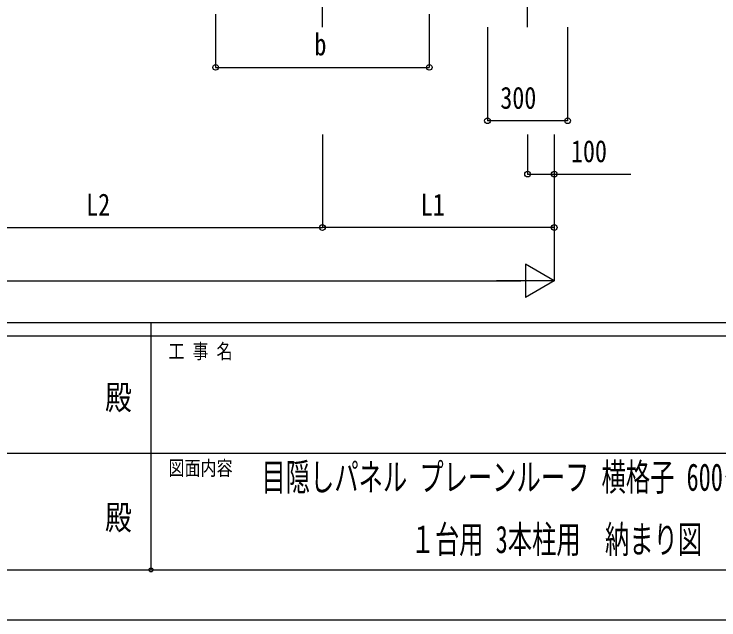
# Model space of a CAD drawing. Units: millimetres, scale not verified. Extents: x -10512 to 10512, y -7425 to 7425.
# Drawn here: x -525 to 2114, y -7425 to -5156 of the extents above; entities that cross this region are included whole.
import ezdxf
from ezdxf.enums import TextEntityAlignment as Align

# ---------------------------------------------------------------- set-up
doc = ezdxf.new("R2010")
doc.units = ezdxf.units.MM
doc.header["$LTSCALE"] = 30
doc.header["$PDMODE"] = 32
doc.header["$PDSIZE"] = 15
for name, color, linetype in [('0-2_USER1', 3, 'Continuous'), ('0-4_YKK_12', 2, 'Continuous'), ('0-6_YKK_D', 6, 'Continuous'), ('0-7_YKK_ZWAK', 7, 'Continuous')]:
    doc.layers.add(name, color=color, linetype=linetype)
doc.styles.add('ＭＳ ゴシック', font='')
doc.styles.get('ＭＳ ゴシック').set_extended_font_data('MS Gothic')

msp = doc.modelspace()

# ---------------------------------------------------------------- linework, layer by layer
at = {"layer": '0-4_YKK_12'}
for p, q in [((629.58, -5205), (629.58, -1584.97)), ((1397.58, -5205), (1397.59, -1957.5))]:
    msp.add_line(p, q, dxfattribs=at)
at = {"layer": '0-6_YKK_D'}
for p, q in [((229.72, -5156), (229.72, -5356)), ((1029.72, -5156), (1029.72, -5356)), ((1247.58, -5205), (1247.58, -5556)), ((1547.58, -5205), (1547.58, -5556)), ((229.72, -5355), (1029.72, -5355)), ((1547.58, -5555), (1247.58, -5555)), ((629.58, -5606), (629.58, -5956)), ((629.58, -5606), (629.58, -5956)), ((1397.58, -5606), (1397.58, -5756)), ((1497.58, -5606), (1497.58, -5956)), ((1497.58, -5606), (1497.58, -6156)), ((1497.58, -5606), (1497.58, -5756)), ((-1007.42, -5955), (629.58, -5955)), ((1497.58, -5955), (629.58, -5955)), ((1497.58, -6155), (1389.33, -6092.5)), ((1389.33, -6092.5), (1389.33, -6217.5)), ((-3387.42, -6155), (1372.58, -6155)), ((1497.58, -6155), (1281.08, -6155)), ((1497.58, -6155), (1389.33, -6217.5))]:
    msp.add_line(p, q, dxfattribs=at)
msp.add_lwpolyline([(1397.58, -5755), (1497.58, -5755), (1784.08, -5755)], dxfattribs=at)
for centre in [(229.72, -5355), (1029.72, -5355), (1247.58, -5555), (1547.58, -5555), (1397.58, -5755), (1497.58, -5755), (629.58, -5955), (629.58, -5955), (1497.58, -5955)]:
    msp.add_circle(centre, 10.62, dxfattribs=at)
at = {"layer": '0-7_YKK_ZWAK'}
for p, q in [((9737.55, -6312.5), (-9762.45, -6312.5)), ((-12.45, -6312.5), (-12.45, -7237.5)), ((-12.45, -6362.5), (-3262.45, -6362.5)), ((3237.55, -6362.5), (-12.45, -6362.5)), ((-3243.7, -6800), (-12.45, -6800)), ((-12.45, -6800), (3237.55, -6800)), ((-3262.45, -7237.5), (-12.45, -7237.5)), ((-12.45, -7237.5), (3237.55, -7237.5))]:
    msp.add_line(p, q, dxfattribs=at)
msp.add_lwpolyline([(-10512.5, -7425), (10512.5, -7425), (10512.5, 7425), (-10512.5, 7425)], close=True, dxfattribs=at)
msp.add_point((-12.45, -7237.5), dxfattribs=at)

# ---------------------------------------------------------------- texts
at = {"layer": '0-2_USER1', "style": 'ＭＳ ゴシック', "width": 0.65}
for s, p in [('目隠しパネル プレーンルーフ 横格子 600タイプ', (401.27, -6972.08)), ('１台用 3本柱用\u3000納まり図', (959.87, -7205.42))]:
    msp.add_text(s, height=102.6, dxfattribs=at).set_placement(p, align=Align.BOTTOM_LEFT)
at = {"layer": '0-6_YKK_D', "style": 'ＭＳ ゴシック', "width": 0.8}
for s, p in [('b', (599.72, -5335)), ('300', (1295.58, -5535)), ('100', (1560.08, -5735)), ('L2', (-254.92, -5935)), ('L1', (997.58, -5935))]:
    msp.add_text(s, height=82.48, dxfattribs=at).set_placement(p, align=Align.BOTTOM_LEFT)
at = {"layer": '0-7_YKK_ZWAK', "style": 'ＭＳ ゴシック', "width": 0.8}
for s, height, p in [('工 事 名', 54.99, (53.17, -6462.5)), ('殿', 91.64, (-184.17, -6664.58)), ('図面内容', 54.99, (53.17, -6900)), ('殿', 91.64, (-184.17, -7114.58))]:
    msp.add_text(s, height=height, dxfattribs=at).set_placement(p, align=Align.BOTTOM_LEFT)

doc.saveas('drawing.dxf')
